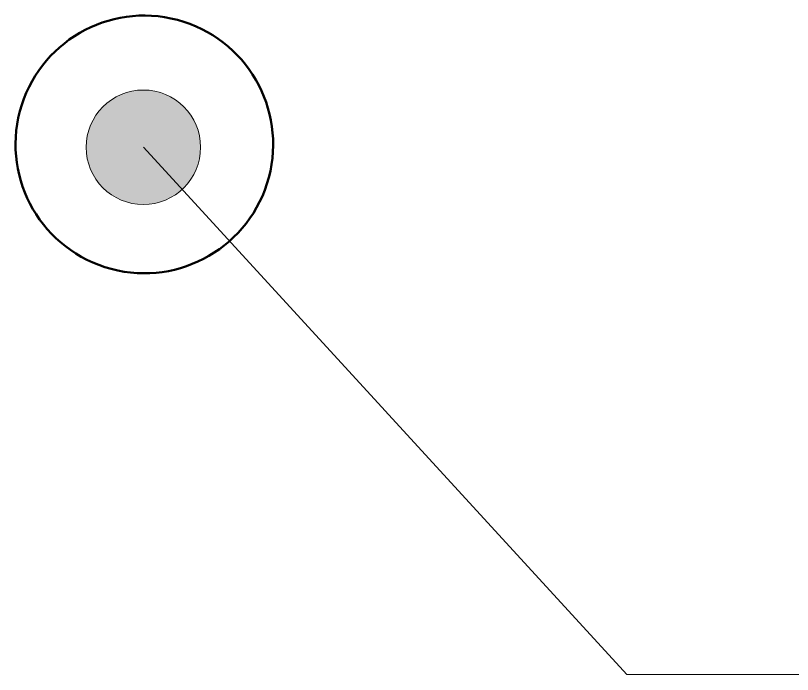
# Model space of a CAD drawing. Header units: metres. Extents: x -355 to -223, y 3 to 561.
# Drawn here: x -243.384 to -240.67, y 519.158 to 521.459 of the extents above; entities that cross this region are included whole.
import ezdxf

# ---------------------------------------------------------------- set-up
doc = ezdxf.new("R2010")
doc.units = ezdxf.units.M
doc.layers.add('A-GENM', color=7, linetype='Continuous', lineweight=25)
doc.layers.add('G-ANNO-TEXT', color=7, linetype='Continuous', lineweight=9)

# ---------------------------------------------------------------- blocks, each defined once
blk = doc.blocks.new('T2DPAA-T2D-C3S-RS-M3D-100334_rvt-1-DRG-2873035 - CONSTRUCTION SEQUENCE STAGE A9')
at = {"layer": 'A-GENM', "color": 252, "lineweight": 50, "true_color": 0x888888}
for start, end in [(75.1169, 255.1169), (255.1169, 75.1169)]:
    blk.add_arc((-1103.5751, 521.0092), 0.45, start, end, dxfattribs=at)

msp = doc.modelspace()

# ---------------------------------------------------------------- hatches: boundary and pattern name
at = {"layer": 'G-ANNO-TEXT'}
h = msp.add_hatch(color=256, dxfattribs=at)
edge = h.paths.add_edge_path()
edge.add_arc((-242.9375, 520.9991), 0.2, 0, 360)

# ---------------------------------------------------------------- linework, layer by layer
for p, q in [((-242.9375, 520.9991), (-241.2479, 519.1581)), ((-241.2479, 519.1581), (-239.9206, 519.1581))]:
    msp.add_line(p, q, dxfattribs=at)
msp.add_circle((-242.9375, 520.9991), 0.2, dxfattribs=at)

# ---------------------------------------------------------------- block references
at = {"lineweight": 5}
msp.add_blockref('T2DPAA-T2D-C3S-RS-M3D-100334_rvt-1-DRG-2873035 - CONSTRUCTION SEQUENCE STAGE A9', (860.641, 0), dxfattribs=at)

doc.saveas('drawing.dxf')
